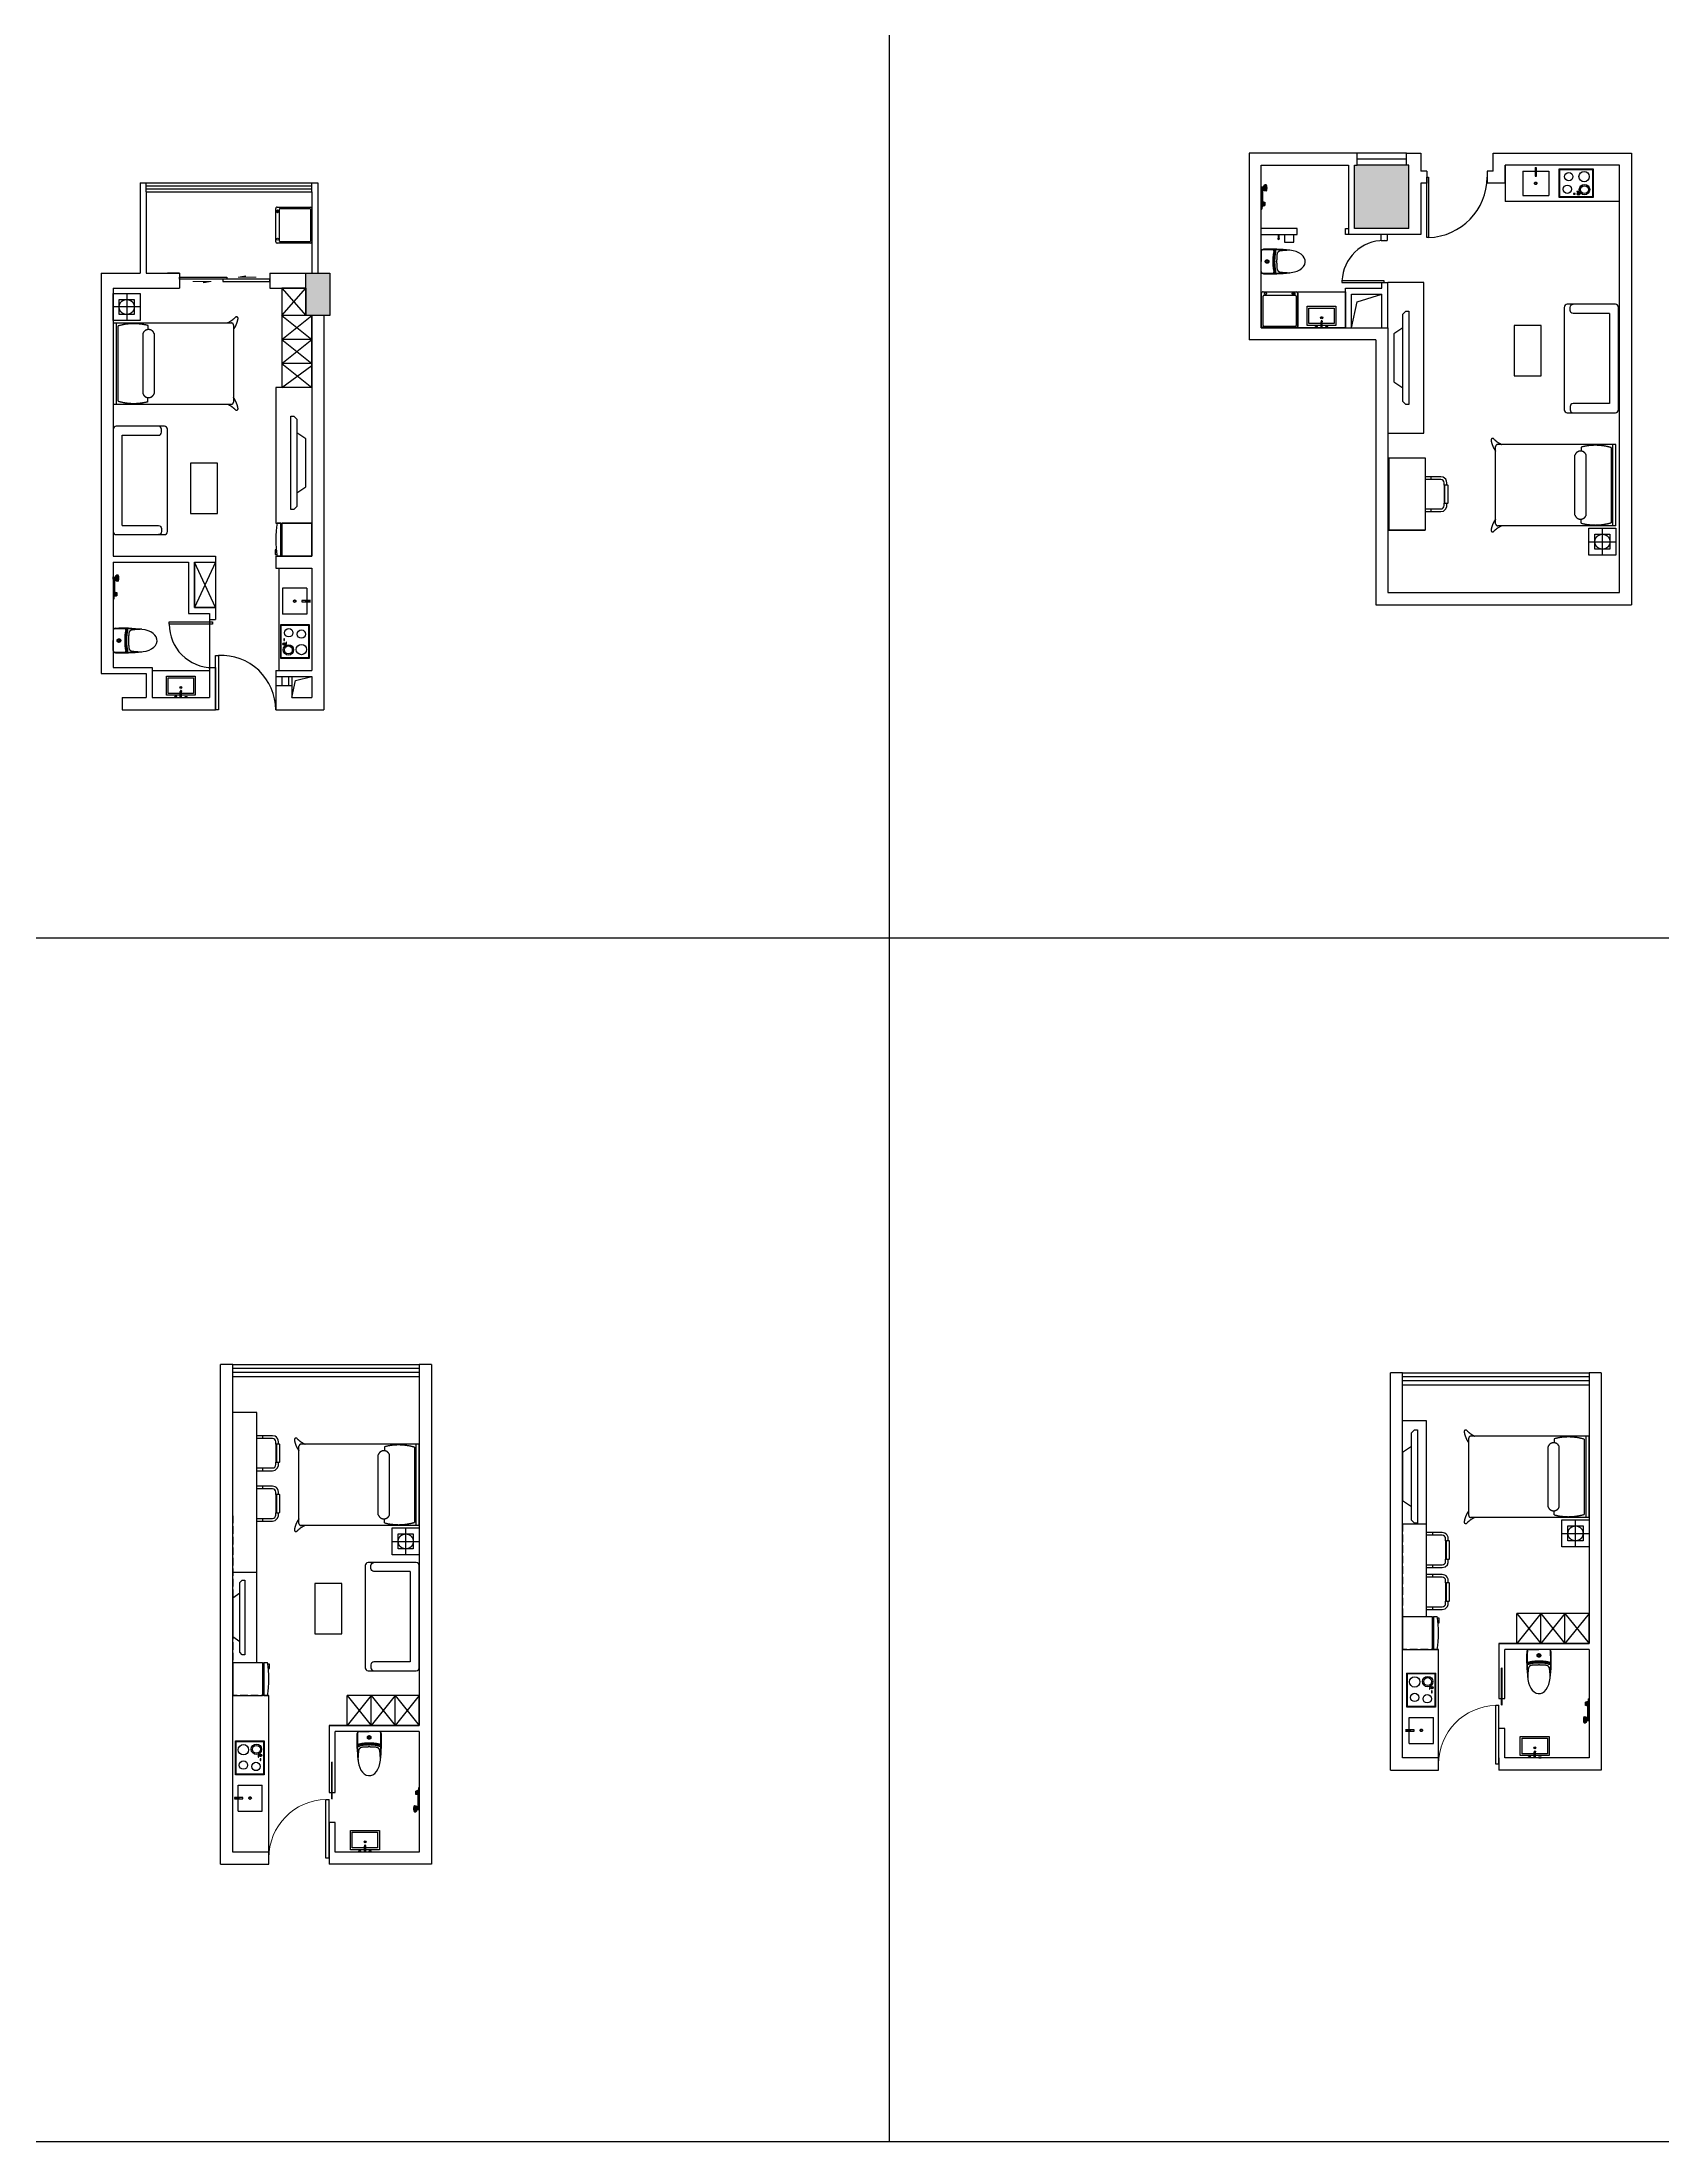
# Model space of a CAD drawing. Extents: x 64524 to 106254978, y -22354 to 20449254.
# Drawn here: x 106100903 to 106127831, y 19827214 to 19862100 of the extents above; entities that cross this region are included whole.
import ezdxf
from ezdxf.enums import TextEntityAlignment as Align

# ---------------------------------------------------------------- set-up
doc = ezdxf.new("R2010")
doc.units = 0
doc.header["$LTSCALE"] = 1000
doc.header["$MEASUREMENT"] = 0
doc.linetypes.add('125横厅$0$125横厅$0$DASH', pattern=[0.35, 0.25, -0.1])
doc.linetypes.add('DASH', pattern=[0.35, 0.25, -0.1])
doc.layers.get('0').update_dxf_attribs({"color": 255, "linetype": 'CONTINUOUS'})
for name, color, linetype in [('125横厅$0$125横厅$0$A-FURN', 251, 'CONTINUOUS'), ('A-DRWD', 115, 'CONTINUOUS'), ('A-WALL', 7, 'CONTINUOUS'), ('B不可动建筑图层', 6, 'CONTINUOUS'), ('DOOR_FIRE_TEXT', 7, 'CONTINUOUS'), ('Fur-toilet', 8, 'CONTINUOUS'), ('J3_POT_3F$0$J-墙体', 4, 'CONTINUOUS'), ('J3_POT_3F$0$WALL', 4, 'CONTINUOUS'), ('J3_POT_3F$0$WINDOW_TEXT', 7, 'CONTINUOUS'), ('J家具', 4, 'CONTINUOUS'), ('K可动模块', 4, 'CONTINUOUS'), ('WALL', 4, 'CONTINUOUS')]:
    doc.layers.add(name, color=color, linetype=linetype)
doc.layers.add('wall 1', color=140, linetype='CONTINUOUS', lineweight=20)
doc.styles.add('J3_POT_3F$0$SIMPLEX', font='SIMPLEX.SHX')
doc.styles.add('ROMANS', font='romans.shx', dxfattribs={"width": 0.5})
doc.styles.get("Standard").update_dxf_attribs({"font": '', "width": 0.75})
doc.styles.get('Standard').set_extended_font_data('FangSong_GB2312')

# ---------------------------------------------------------------- blocks, each defined once
blk = doc.blocks.new('J3_POT_3F$0$$DorLib2D$00000019')
at = {"lineweight": 13}
for p, q in [((0.15, 0.025), (0.232, 0.039)), ((0.35, 0.025), (0.15, 0.025)), ((0.232, 0.039), (0.232, 0.025)), ((-0.35, -0.025), (-0.15, -0.025)), ((-0.15, -0.025), (-0.232, -0.039)), ((-0.232, -0.039), (-0.232, -0.025))]:
    blk.add_line(p, q, dxfattribs=at)
for points in [[(-0.5, 0), (0.019, 0), (0.019, 0.025), (-0.5, 0.025)], [(0.5, -0.025), (-0.024, -0.025), (-0.024, 0), (0.5, 0)]]:
    blk.add_lwpolyline(points, close=True)
for points in [[(0.232, 0.039), (0.232, 0.025), (0.15, 0.025)], [(-0.232, -0.039), (-0.232, -0.025), (-0.15, -0.025)]]:
    blk.add_solid(points, dxfattribs=at)
blk = doc.blocks.new('J3_POT_3F$0$_dblk')
blk.add_lwpolyline([(-0.45, 0), (-0.4, 0), (-0.4, -0.9), (-0.45, -0.9)], close=True)
blk.add_arc((-0.4, 0), 0.9, 270, 0)
at = {"layer": 'J3_POT_3F$0$WINDOW_TEXT', "style": 'J3_POT_3F$0$SIMPLEX', "flags": 9}
blk.add_attdef('A', text='', height=1, dxfattribs=at).set_placement((0, 0), align=Align.MIDDLE)
blk = doc.blocks.new('A$C2FFF6C69')
at = {"layer": 'Fur-toilet'}
blk.add_lwpolyline([(22, 51), (22, 0), (7, 0), (7, 51)], dxfattribs=at)
blk.add_lwpolyline([(115, 125), (265, 125), (265, 0), (115, 0)], close=True, dxfattribs=at)
blk.add_circle((15, 64), 15, dxfattribs=at)
blk = doc.blocks.new('$DorLib2D$00000001')
for p, q in [((0.45, 0.975), (0.5, 0.975)), ((0.45, 0), (0.45, 0.975)), ((0.5, 0), (0.5, 0.975)), ((0.5, 0), (0.45, 0))]:
    blk.add_line(p, q)
at = {"lineweight": 13}
blk.add_arc((0.475, 0), 0.975, 91.4693, 180, dxfattribs=at)
blk = doc.blocks.new('$DorLib2D$00000134')
at = {"color": 0, "linetype": 'Continuous'}
for p, q in [((-0.062, 0.037), (-0.933, 0.037)), ((-0.933, 0.037), (-0.933, -0.037)), ((-0.062, -0.037), (-0.062, 0.037)), ((-0.062, -0.037), (-0.933, -0.037))]:
    blk.add_line(p, q, dxfattribs=at)
blk = doc.blocks.new('沙发')
at = {"layer": 'J家具', "extrusion": (1.12917e-07, -2.4151e-06, 1)}
blk.add_line((106086647, 19877458, 0), (106086647, 19875958, 0), dxfattribs=at)
at = {"layer": 'J家具', "extrusion": (1.12917e-07, -2.4151e-06, 1), "elevation": -36}
blk.add_lwpolyline([(106085947, 19877608, 0.414214), (106085897, 19877558), (106085897, 19875858, 0.414214), (106085947, 19875808), (106086747, 19875808, 0.414214), (106086797, 19875858), (106086797, 19877558, 0.414214), (106086747, 19877608)], format="xyb", close=True, dxfattribs=at)
at = {"layer": 'J家具', "extrusion": (1.12945e-07, 2.4151e-06, 1), "elevation": 60}
blk.add_lwpolyline([(106086647, 19877458), (106086044, 19877458, -0.414214), (106085994, 19877508), (106085994, 19877558, -0.414214), (106086044, 19877608)], format="xyb", dxfattribs=at)
at = {"layer": 'J家具'}
blk.add_lwpolyline([(106085063, 19876421), (106085512, 19876421), (106085512, 19877257), (106085063, 19877257)], close=True, dxfattribs=at)
at = {"layer": 'J家具', "extrusion": (1.12917e-07, -2.4151e-06, 1), "elevation": -36}
blk.add_lwpolyline([(106086647, 19875958), (106086044, 19875958, 0.414214), (106085994, 19875908), (106085994, 19875858, 0.414214), (106086044, 19875808)], format="xyb", dxfattribs=at)
blk = doc.blocks.new('$plan$00000401')
for p, q in [((-276, 0), (276, 0)), ((-300, -576), (-300, -24)), ((-276, -528), (-276, -36)), ((-264, -24), (264, -24)), ((276, -36), (276, -528)), ((300, -24), (300, -576)), ((276, -600), (-276, -600)), ((264, -540), (-264, -540))]:
    blk.add_line(p, q)
at = {"lineweight": 13}
blk.add_line((-218, -582), (-242, -558), dxfattribs=at)
for centre, radius in [((-230, -570), 23.2), ((234, -568), 17.2)]:
    blk.add_circle(centre, radius)
blk.add_circle((-230, -570), 17.2, dxfattribs=at)
for centre, radius, start, end in [((-276, -24), 24, 90, 180), ((276, -24), 24, 0, 90), ((-264, -36), 12, 90, 180), ((264, -36), 12, 0, 90), ((-276, -576), 24, 180, 270), ((-264, -528), 12, 180, 270), ((264, -528), 12, 270, 0), ((276, -576), 24, 270, 0)]:
    blk.add_arc(centre, radius, start, end)
blk = doc.blocks.new('xiyiji2')
blk.add_blockref('$plan$00000401', (300, 0))
blk = doc.blocks.new('bingxiang1')
for p, q in [((550, 0), (0, 0)), ((0, 0), (0, -495)), ((550, 0), (550, -495)), ((550, -495), (0, -495)), ((550, -516), (0, -516)), ((0, -516), (0, -577)), ((27, -495), (27, -516)), ((446, -591), (446, -612)), ((446, -612), (523, -612)), ((523, -495), (523, -516)), ((523, -612), (523, -581)), ((550, -516), (550, -577))]:
    blk.add_line(p, q)
blk.add_arc((275, 1056), 1656, 260.4416, 279.5584)
blk = doc.blocks.new('床')
at = {"layer": 'J家具', "linetype": 'DASH', "ltscale": 150}
for p, q in [((106061900, 19878614), (106061900, 19877709)), ((106063250, 19878614), (106061900, 19878614)), ((106063250, 19878564), (106061900, 19878564)), ((106063250, 19878614), (106063250, 19877930)), ((106063290, 19878164), (106063290, 19878614)), ((106063290, 19878614), (106063740, 19878614)), ((106063740, 19878614), (106063740, 19878164)), ((106063740, 19878164), (106063290, 19878164)), ((106063250, 19877930), (106063250, 19876716)), ((106061900, 19877714), (106061900, 19876716)), ((106061900, 19876716), (106061900, 19876649)), ((106063250, 19876716), (106063250, 19876649)), ((106062010, 19876614), (106061935, 19876614)), ((106063140, 19876614), (106062010, 19876614)), ((106063215, 19876614), (106063140, 19876614))]:
    blk.add_line(p, q, dxfattribs=at)
at = {"layer": 'J家具', "color": 251, "linetype": 'DASH', "ltscale": 150}
for p, q in [((106061950, 19878533), (106063200, 19878533)), ((106063390, 19878264), (106063390, 19878514)), ((106063390, 19878514), (106063640, 19878514)), ((106063515, 19878164), (106063515, 19878614)), ((106063640, 19878514), (106063640, 19878264)), ((106063072, 19878120), (106062078, 19878120)), ((106063740, 19878389), (106063290, 19878389)), ((106063640, 19878264), (106063390, 19878264)), ((106061943, 19878035), (106062010, 19878035)), ((106062169, 19877932), (106062078, 19877932)), ((106063072, 19877932), (106062078, 19877932)), ((106063207, 19878035), (106063140, 19878035))]:
    blk.add_line(p, q, dxfattribs=at)
blk.add_circle((106063515, 19878389), 125, dxfattribs=at)
for centre, radius, start, end in [((106062849, 19878271), 936, 163.7614, 194.6385), ((106062301, 19878271), 936, 345.3615, 16.2386), ((106062108, 19878026), 98.8, 107.9551, 252.0449), ((106063041, 19878026), 98.8, 287.9551, 72.0449)]:
    blk.add_arc(centre, radius, start, end, dxfattribs=at)
at = {"layer": 'J家具', "linetype": 'DASH', "ltscale": 150}
for centre, radius, start, end in [((106061501, 19876896), 437, 314.4254, 335.7104), ((106063649, 19876896), 437, 204.2896, 225.5746), ((106061826, 19876565), 26.4, 134.4254, 280.1236), ((106061751, 19876985), 453, 280.1236, 304.9237), ((106061935, 19876649), 35, 180, 270), ((106061935, 19876649), 35, 180, 270), ((106063399, 19876985), 453, 235.0763, 259.8764), ((106063215, 19876649), 35, 270, 0), ((106063215, 19876649), 35, 270, 0), ((106063324, 19876565), 26.4, 259.8764, 45.5746)]:
    blk.add_arc(centre, radius, start, end, dxfattribs=at)
blk = doc.blocks.new('厨具')
at = {"layer": 'J家具'}
for p, q in [((106067612, 19875019, -1), (106067623, 19875008, 3)), ((106067854, 19874956, 1), (106067854, 19874964, 1)), ((106067868, 19874921, 1), (106067868, 19874929, 1)), ((106067925, 19874956, 1), (106067925, 19874964, 1)), ((106068177, 19875019, -1), (106068166, 19875008, 3)), ((106067623, 19874557, 3), (106067612, 19874546, 0)), ((106068177, 19874546, 0), (106068166, 19874557, 3))]:
    blk.add_line(p, q, dxfattribs=at)
at = {"layer": 'J家具', "elevation": 1}
for points in [[(106067842, 19874956), (106067866, 19874956, 0.414214), (106067869, 19874959), (106067869, 19874961, 0.414214), (106067866, 19874964), (106067842, 19874964, 0.414214), (106067840, 19874961), (106067840, 19874959, 0.414214)], [(106067856, 19874921), (106067880, 19874921, 0.414214), (106067883, 19874924), (106067883, 19874926, 0.414214), (106067880, 19874929), (106067856, 19874929, 0.414214), (106067853, 19874926), (106067853, 19874924, 0.414214)], [(106067913, 19874956), (106067937, 19874956, 0.414214), (106067940, 19874959), (106067940, 19874961, 0.414214), (106067937, 19874964), (106067913, 19874964, 0.414214), (106067910, 19874961), (106067910, 19874959, 0.414214)]]:
    blk.add_lwpolyline(points, format="xyb", close=True, dxfattribs=at)
at = {"layer": 'J家具', "elevation": -1}
for points in [[(106068781, 19874586), (106068781, 19874986), (106068350, 19874986)], [(106068781, 19874586), (106068350, 19874586), (106068350, 19874986)], [(106068576, 19874667), (106068554, 19874667), (106068554, 19874666)], [(106068554, 19874667), (106068554, 19874666)], [(106068554, 19874666), (106068554, 19874525)], [(106068576, 19874667), (106068577, 19874667), (106068577, 19874666)], [(106068577, 19874525), (106068577, 19874666)]]:
    blk.add_lwpolyline(points, dxfattribs=at)
for points in [[(106068586, 19874787), (106068584, 19874779), (106068579, 19874772), (106068575, 19874769), (106068570, 19874766), (106068565, 19874766), (106068561, 19874766), (106068556, 19874768), (106068552, 19874770), (106068549, 19874774), (106068546, 19874779), (106068545, 19874787), (106068546, 19874794), (106068550, 19874801), (106068557, 19874805), (106068565, 19874807), (106068573, 19874805), (106068579, 19874801), (106068584, 19874794)], [(106068582, 19874787), (106068579, 19874778), (106068574, 19874772), (106068565, 19874770), (106068557, 19874772), (106068550, 19874778), (106068548, 19874787), (106068550, 19874794), (106068557, 19874801), (106068565, 19874803), (106068574, 19874801), (106068579, 19874794)], [(106068557, 19874604), (106068557, 19874527), (106068573, 19874527), (106068573, 19874604)]]:
    blk.add_lwpolyline(points, close=True, dxfattribs=at)
at = {"layer": 'J家具'}
for centre, radius in [((106067755, 19874891, 611), 86.2), ((106067755, 19874891, 611), 65.5), ((106067855, 19874961, 1), 20.3), ((106067855, 19874961, 1), 17.5), ((106068040, 19874884, 611), 69.4), ((106067761, 19874675, 611), 86.2), ((106068017, 19874675, 611), 69.4)]:
    blk.add_circle(centre, radius, dxfattribs=at)
for points in [[(106067612, 19875019, -1), (106068177, 19875019, -1), (106068177, 19874546, 0), (106067612, 19874546, 0)], [(106067623, 19875008, 3), (106068166, 19875008, 1), (106068166, 19874557, 1), (106067623, 19874557, 3)]]:
    blk.add_3dface(points, dxfattribs=at)
at = {"layer": 'J家具', "char_height": 9.2, "width": 11.96, "attachment_point": 3, "rotation": 180, "style": 'ROMANS'}
for s, insert in [('-', (106067845, 19874955, 1)), ('+', (106067858, 19874955, 1)), ('+', (106067872, 19874921, 1)), ('-', (106067915, 19874955, 1)), ('+', (106067929, 19874955, 1)), ('-', (106067858, 19874921, 1))]:
    blk.add_mtext(s, dxfattribs=dict(at, insert=insert))
blk = doc.blocks.new('马桶')
at = {"layer": 'J家具'}
for p in [(106068925, 19878064), (106069252, 19878064)]:
    blk.add_line(p, (106069088, 19878064), dxfattribs=at)
at = {"layer": 'J家具', "color": 251, "linetype": 'DASH', "ltscale": 150}
for radius in [29.6, 16.1]:
    blk.add_circle((106069088, 19877968), radius, dxfattribs=at)
at = {"layer": 'J家具'}
for centre, radius, start, end in [((106071460, 19877909), 2577, 177.4001, 187.1336), ((106068925, 19878024), 40, 90, 177.4001), ((106069252, 19878024), 40, 2.5999, 90), ((106066717, 19877909), 2577, 352.8664, 2.5999)]:
    blk.add_arc(centre, radius, start, end, dxfattribs=at)
at = {"layer": 'J家具', "color": 251, "linetype": 'DASH', "ltscale": 150}
for centre, radius, start, end in [((106073205, 19877867), 4312, 177.5288, 183.6994), ((106068912, 19877862), 18.8, 174.0685, 287.6407), ((106068910, 19877871), 18.2, 203.5276, 286.6187), ((106068916, 19877846), 24.1, 198.0596, 297.7967), ((106070002, 19877595), 1100, 171.703, 180.3481), ((106068973, 19877743), 60, 95.3921, 169.5299), ((106069065, 19877270), 602, 87.7467, 104.3815), ((106069065, 19877270), 592, 87.7467, 104.3815), ((106069065, 19877290), 552, 87.5425, 104.3815), ((106069097, 19876431), 1378, 90.3409, 95.3921), ((106069112, 19877270), 602, 75.6185, 92.2533), ((106069112, 19877290), 552, 75.6185, 92.4575), ((106069080, 19876431), 1378, 84.6079, 89.6591), ((106069112, 19877270), 592, 75.6185, 92.2533), ((106069204, 19877743), 60, 10.4701, 84.6079), ((106069260, 19877846), 24.1, 242.2033, 341.9404), ((106069265, 19877862), 18.8, 252.3593, 5.9315), ((106069267, 19877871), 18.2, 253.3813, 336.4724), ((106068175, 19877595), 1100, 359.6519, 8.297), ((106064972, 19877867), 4312, 356.3006, 2.4712)]:
    blk.add_arc(centre, radius, start, end, dxfattribs=at)
at = {"layer": 'J家具'}
blk.add_ellipse((106069088, 19877623), major_axis=(0, 289), ratio=0.648116, start_param=1.570796, end_param=4.592942, dxfattribs=at)
blk = doc.blocks.new('淋浴')
at = {"layer": 'J家具', "linetype": 'DASH', "ltscale": 150, "extrusion": (-1.36181e-08, 7.05684e-19, 1)}
for p, q in [((106067686, 19878614, 0), (106067686, 19878604, 0)), ((106067856, 19878614, 0), (106067686, 19878614, 0)), ((106067856, 19878604, 0), (106067686, 19878604, 0)), ((106067739, 19878612, 0), (106067741, 19878614, 0)), ((106067739, 19878612, 0), (106067739, 19878575, 0)), ((106067741, 19878573, 0), (106067739, 19878575, 0)), ((106067801, 19878614, 0), (106067741, 19878614, 0)), ((106067801, 19878573, 0), (106067741, 19878573, 0)), ((106067744, 19878591, 0), (106067743, 19878590, 0)), ((106067743, 19878590, 0), (106067743, 19878556, 0)), ((106067744, 19878555, 0), (106067743, 19878556, 0)), ((106067797, 19878591, 0), (106067744, 19878591, 0)), ((106067797, 19878555, 0), (106067744, 19878555, 0)), ((106067745, 19878591, 0), (106067745, 19878602, 0)), ((106067755, 19878590, 0), (106067756, 19878591, 0)), ((106067755, 19878590, 0), (106067755, 19878562, 0)), ((106067756, 19878561, 0), (106067755, 19878562, 0)), ((106067785, 19878591, 0), (106067756, 19878591, 0)), ((106067785, 19878561, 0), (106067756, 19878561, 0)), ((106067757, 19878593, 0), (106067757, 19878602, 0)), ((106067784, 19878593, 0), (106067757, 19878593, 0)), ((106067758, 19878591, 0), (106067758, 19878593, 0)), ((106067783, 19878591, 0), (106067783, 19878593, 0)), ((106067784, 19878593, 0), (106067784, 19878602, 0)), ((106067785, 19878591, 0), (106067786, 19878590, 0)), ((106067786, 19878562, 0), (106067785, 19878561, 0)), ((106067786, 19878590, 0), (106067786, 19878562, 0)), ((106067796, 19878591, 0), (106067796, 19878602, 0)), ((106067797, 19878591, 0), (106067798, 19878590, 0)), ((106067798, 19878556, 0), (106067797, 19878555, 0)), ((106067798, 19878590, 0), (106067798, 19878556, 0)), ((106067801, 19878614, 0), (106067803, 19878612, 0)), ((106067803, 19878575, 0), (106067801, 19878573, 0)), ((106067803, 19878612, 0), (106067803, 19878575, 0)), ((106067856, 19878614, 0), (106067856, 19878604, 0))]:
    blk.add_line(p, q, dxfattribs=at)
at = {"layer": 'J家具', "linetype": 'DASH', "ltscale": 150, "extrusion": (-1.36181e-08, 7.05684e-19, 1), "elevation": -1}
for points in [[(106067856, 19878604), (106067792, 19878602), (106067737, 19878602), (106067686, 19878604)], [(106067803, 19878597), (106068022, 19878597)], [(106067803, 19878587), (106068022, 19878587)], [(106067986, 19878534), (106067986, 19878557)], [(106068018, 19878614), (106068019, 19878574)], [(106068018, 19878614), (106068055, 19878614)], [(106068022, 19878597), (106068022, 19878572)], [(106068027, 19878564), (106068025, 19878562)], [(106068046, 19878564), (106068048, 19878562)], [(106068050, 19878597), (106068050, 19878572)], [(106068055, 19878614), (106068054, 19878574)], [(106068086, 19878534), (106068086, 19878557)]]:
    blk.add_lwpolyline(points, dxfattribs=at)
at = {"layer": 'J家具', "linetype": 'DASH', "ltscale": 150, "extrusion": (-1.36181e-08, 7.05684e-19, 1)}
for centre, radius, start, end in [((106068036, 19878574, -1), 17.3, 180, 227.216), ((106068036, 19878574, -1), 15.3, 312.784, 227.216), ((106068036, 19878574, -1), 14.3, 312.784, 227.216), ((106068036, 19878597, -1), 14, 357.7558, 180), ((106068036, 19878574, -1), 17.3, 312.784, 0)]:
    blk.add_arc(centre, radius, start, end, dxfattribs=at)
for centre, start_param, end_param in [((106068036, 19878557, 0), 4.712389, 10.995574), ((106068036, 19878534, 0), 0, 3.141593)]:
    blk.add_ellipse(centre, major_axis=(-50, 0, 0), ratio=0.298895, start_param=start_param, end_param=end_param, dxfattribs=at)
at = {"layer": 'J家具', "linetype": 'DASH', "ltscale": 150, "extrusion": (1.36181e-08, -7.05684e-19, -1)}
blk.add_ellipse((106068036, 19878558, 0), major_axis=(-42.9, 0, 0), ratio=0.257242, start_param=-1.570796, end_param=4.712389, dxfattribs=at)
blk = doc.blocks.new('台盆')
at = {"layer": 'J家具', "extrusion": (-7.05685e-19, -1.36181e-08, 1)}
for p, q in [((106070177, 19877398, 0), (106070187, 19877399, 0)), ((106070177, 19877380, 0), (106070187, 19877379, 0)), ((106070281, 19877399, 0), (106070189, 19877399, 0)), ((106070281, 19877378, 0), (106070189, 19877378, 0)), ((106070284, 19877492, 0), (106070268, 19877492, 0)), ((106070268, 19877457, 0), (106070268, 19877492, 0)), ((106070284, 19877457, 0), (106070268, 19877457, 0)), ((106070281, 19877402, 0), (106070281, 19877375, 0)), ((106070288, 19877402, 0), (106070281, 19877402, 0)), ((106070288, 19877375, 0), (106070281, 19877375, 0)), ((106070284, 19877457, 0), (106070284, 19877492, 0)), ((106070288, 19877488, 0), (106070284, 19877488, 0)), ((106070288, 19877461, 0), (106070284, 19877461, 0)), ((106070285, 19877402, 0), (106070285, 19877375, 0)), ((106070288, 19877402, 0), (106070288, 19877375, 0)), ((106070284, 19877320, 0), (106070268, 19877320, 0)), ((106070268, 19877320, 0), (106070268, 19877286, 0)), ((106070284, 19877286, 0), (106070268, 19877286, 0)), ((106070284, 19877320, 0), (106070284, 19877286, 0)), ((106070288, 19877317, 0), (106070284, 19877317, 0)), ((106070288, 19877289, 0), (106070284, 19877289, 0))]:
    blk.add_line(p, q, dxfattribs=at)
at = {"layer": 'J家具', "extrusion": (-7.05685e-19, -1.36181e-08, 1), "elevation": 0}
for points in [[(106070249, 19877378), (106070249, 19877147), (106069930, 19877147), (106069930, 19877627), (106070249, 19877627), (106070249, 19877399)], [(106070219, 19877378), (106070219, 19877177), (106069960, 19877177), (106069960, 19877597), (106070219, 19877597), (106070219, 19877399)]]:
    blk.add_lwpolyline(points, dxfattribs=at)
at = {"layer": 'J家具', "extrusion": (-7.05685e-19, -1.36181e-08, 1)}
for radius in [16.9, 12.3, 10.3]:
    blk.add_circle((106070120, 19877389, 0), radius, dxfattribs=at)
for centre, radius, start, end in [((106070179, 19877389, 0), 8.91, 97.6621, 262.3376), ((106070189, 19877389, 0), 10.3, 89.9998, 269.9998)]:
    blk.add_arc(centre, radius, start, end, dxfattribs=at)
blk = doc.blocks.new('书桌')
at = {"layer": 'DOOR_FIRE_TEXT', "color": 4, "linetype": 'ByBlock', "extrusion": (-7.05685e-19, -1.36181e-08, 1)}
for p, q in [((106061811, 19875367, 0), (106061802, 19875325, 0)), ((106061802, 19875325, 0), (106061802, 19875064)), ((106061825, 19875390, 0), (106061811, 19875367, 0)), ((106061845, 19875409, 0), (106061825, 19875390, 0)), ((106061876, 19875422, 0), (106061845, 19875409, 0)), ((106061902, 19875425, 0), (106061876, 19875422, 0)), ((106061940, 19875425, 0), (106061902, 19875425, 0)), ((106061943, 19875444, 0), (106061940, 19875437, 0)), ((106061940, 19875437, 0), (106061940, 19875425, 0)), ((106061950, 19875447, 0), (106061943, 19875444, 0)), ((106062234, 19875447, 0), (106061950, 19875447, 0)), ((106062241, 19875444, 0), (106062234, 19875447, 0)), ((106062244, 19875437, 0), (106062241, 19875444, 0)), ((106062244, 19875426, 0), (106062244, 19875437, 0)), ((106062297, 19875426, 0), (106062244, 19875426, 0)), ((106062335, 19875412, 0), (106062297, 19875426, 0)), ((106062372, 19875371, 0), (106062335, 19875412, 0)), ((106062382, 19875325, 0), (106062372, 19875371, 0)), ((106062382, 19875064), (106062382, 19875325, 0))]:
    blk.add_line(p, q, dxfattribs=at)
at = {"layer": 'J家具', "linetype": 'DASH', "ltscale": 150}
for p, q in [((106061488, 19875064), (106062688, 19875064)), ((106061488, 19874464), (106061488, 19875064)), ((106062688, 19874464), (106062688, 19875064)), ((106062688, 19875064), (106062688, 19874464)), ((106061488, 19874464), (106062688, 19874464))]:
    blk.add_line(p, q, dxfattribs=at)
at = {"layer": 'K可动模块', "extrusion": (-7.05685e-19, -1.36181e-08, 1)}
blk.add_line((106061940, 19875380, 0), (106062244, 19875380, 0), dxfattribs=at)
at = {"layer": 'K可动模块', "extrusion": (-7.05685e-19, -1.36181e-08, 1), "elevation": 0}
for points in [[(106061940, 19875380), (106061902, 19875380, 0.414214), (106061847, 19875325), (106061847, 19875064)], [(106062337, 19875064), (106062337, 19875325, 0.414214), (106062282, 19875380), (106062244, 19875380)]]:
    blk.add_lwpolyline(points, format="xyb", dxfattribs=at)
blk.add_lwpolyline([(106061950, 19875390), (106062234, 19875390, 0.414214), (106062244, 19875400), (106062244, 19875437, 0.414214), (106062234, 19875447), (106061950, 19875447, 0.414214), (106061940, 19875437), (106061940, 19875400, 0.414214)], format="xyb", close=True, dxfattribs=at)
for points in [[(106061802, 19875162), (106061847, 19875162)], [(106062337, 19875162), (106062382, 19875162)]]:
    blk.add_lwpolyline(points, dxfattribs=at)
at = {"layer": 'J家具', "linetype": 'DASH', "ltscale": 150, "oblique": -180, "text_generation_flag": 4, "width": 0.746669, "flags": 9}
blk.add_attdef('YSIZE', (106062688, 19874767), '', height=0.171, dxfattribs=at)
blk = doc.blocks.new('电视')
at = {"layer": 'J家具', "linetype": 'DASH', "ltscale": 150}
for p, q in [((106066638, 19850892, 0), (106064138, 19850892, 0)), ((106064138, 19850892, 0), (106064138, 19850292, 0)), ((106066638, 19850292, 0), (106066638, 19850892, 0)), ((106064613, 19850642, 0), (106066163, 19850642, 0)), ((106064613, 19850592, 0), (106064613, 19850642, 0)), ((106064663, 19850542, 0), (106064613, 19850592, 0)), ((106066113, 19850542, 0), (106064663, 19850542, 0)), ((106065888, 19850542, 0), (106064888, 19850542, 0)), ((106064888, 19850542, 0), (106064988, 19850392, 0)), ((106065788, 19850392, 0), (106065888, 19850542, 0)), ((106066163, 19850592, 0), (106066113, 19850542, 0)), ((106066163, 19850642, 0), (106066163, 19850592, 0)), ((106064988, 19850392, 0), (106065788, 19850392, 0))]:
    blk.add_line(p, q, dxfattribs=at)
blk = doc.blocks.new('椅子')
at = {"layer": 'DOOR_FIRE_TEXT', "color": 4, "linetype": 'ByBlock', "extrusion": (7.05687e-19, 1.36181e-08, 1)}
for p, q in [((106083564, 19878808), (106083564, 19878546, 0)), ((106084144, 19878546, 0), (106084144, 19878808)), ((106083564, 19878546, 0), (106083574, 19878501, 0)), ((106083574, 19878501, 0), (106083611, 19878460, 0)), ((106083611, 19878460, 0), (106083649, 19878446, 0)), ((106083649, 19878446, 0), (106083703, 19878446, 0)), ((106083703, 19878446, 0), (106083703, 19878435, 0)), ((106083703, 19878435, 0), (106083706, 19878427, 0)), ((106083706, 19878427, 0), (106083713, 19878425, 0)), ((106083713, 19878425, 0), (106083996, 19878425, 0)), ((106083996, 19878425, 0), (106084003, 19878427, 0)), ((106084003, 19878427, 0), (106084006, 19878435, 0)), ((106084006, 19878435, 0), (106084006, 19878446, 0)), ((106084006, 19878446, 0), (106084044, 19878446, 0)), ((106084044, 19878446, 0), (106084070, 19878449, 0)), ((106084070, 19878449, 0), (106084101, 19878463, 0)), ((106084101, 19878463, 0), (106084121, 19878482, 0)), ((106084121, 19878482, 0), (106084135, 19878504, 0)), ((106084135, 19878504, 0), (106084144, 19878546, 0))]:
    blk.add_line(p, q, dxfattribs=at)
at = {"layer": 'K可动模块', "extrusion": (7.05687e-19, 1.36181e-08, 1)}
blk.add_line((106084006, 19878491, 0), (106083703, 19878491, 0), dxfattribs=at)
at = {"layer": 'K可动模块', "extrusion": (7.05687e-19, 1.36181e-08, 1), "elevation": 0}
for points in [[(106083609, 19878808), (106083609, 19878546, 0.414214), (106083664, 19878491), (106083703, 19878491)], [(106084006, 19878491), (106084044, 19878491, 0.414214), (106084099, 19878546), (106084099, 19878808)]]:
    blk.add_lwpolyline(points, format="xyb", dxfattribs=at)
for points in [[(106083609, 19878710), (106083564, 19878710)], [(106084144, 19878710), (106084099, 19878710)]]:
    blk.add_lwpolyline(points, dxfattribs=at)
blk.add_lwpolyline([(106083996, 19878481), (106083713, 19878481, 0.414214), (106083703, 19878471), (106083703, 19878435, 0.414214), (106083713, 19878425), (106083996, 19878425, 0.414214), (106084006, 19878435), (106084006, 19878471, 0.414214)], format="xyb", close=True, dxfattribs=at)

msp = doc.modelspace()

# ---------------------------------------------------------------- linework, layer by layer
at = {"linetype": 'Continuous'}
for p, q in [((106114978, 19887214), (106114978, 19827214)), ((106254978, 19847214), (106054978, 19847214)), ((106254978, 19827214), (106054978, 19827214))]:
    msp.add_line(p, q, dxfattribs=at)
at = {"layer": '125横厅$0$125横厅$0$A-FURN', "color": 251, "linetype": '125横厅$0$125横厅$0$DASH', "ltscale": 0.5}
for p, q in [((106104071, 19837617), (106104071, 19834631)), ((106123853, 19837479), (106123503, 19837479)), ((106123503, 19837479), (106123503, 19835393)), ((106124103, 19835393), (106123503, 19835393)), ((106123503, 19835393), (106123853, 19835393)), ((106104671, 19834631), (106104071, 19834631)), ((106104071, 19834631), (106104671, 19834631)), ((106104071, 19834631), (106104421, 19834631))]:
    msp.add_line(p, q, dxfattribs=at)
at = {"layer": 'A-DRWD'}
for p, q in [((106104071, 19839931), (106104071, 19840131)), ((106107171, 19840131), (106107171, 19839931)), ((106123503, 19839793), (106123503, 19839993)), ((106126603, 19839993), (106126603, 19839793))]:
    msp.add_line(p, q, dxfattribs=at)
at = {"layer": 'A-WALL'}
for p, q in [((106125103, 19835493), (106126603, 19835493, 0)), ((106105671, 19834131), (106107171, 19834131, 0))]:
    msp.add_line(p, q, dxfattribs=at)
at = {"layer": 'B不可动建筑图层', "color": 6}
for p, q in [((106120958, 19860252), (106120958, 19857152)), ((106122748, 19860252), (106120958, 19860252)), ((106121158, 19857352), (106121158, 19860052)), ((106121158, 19860052), (106122608, 19860052)), ((106122608, 19860052), (106122608, 19858902)), ((106122708, 19860052), (106122748, 19860052)), ((106122708, 19859002), (106122708, 19860052)), ((106123568, 19860252), (106122748, 19860252)), ((106122748, 19860052), (106122748, 19860252)), ((106123568, 19860152), (106122748, 19860152)), ((106123568, 19860052), (106122748, 19860052)), ((106123568, 19860052), (106123568, 19860252)), ((106123568, 19860252), (106123808, 19860252)), ((106123608, 19860052), (106123568, 19860052)), ((106123608, 19859002), (106123608, 19860052)), ((106123808, 19860252), (106123808, 19859952)), ((106123908, 19859952), (106123808, 19859952)), ((106123908, 19859952), (106123908, 19859752)), ((106125008, 19859952), (106124908, 19859952)), ((106124908, 19859952), (106124908, 19859752)), ((106125008, 19859952), (106125008, 19860252)), ((106125008, 19860252), (106127308, 19860252)), ((106127108, 19860052), (106125208, 19860052)), ((106125208, 19859752), (106125208, 19860052)), ((106127108, 19857250), (106127108, 19860052)), ((106127308, 19860252), (106127308, 19852752)), ((106102536, 19859758), (106105486, 19859758)), ((106102536, 19859758), (106102536, 19858258)), ((106102636, 19859608), (106102636, 19859758)), ((106102636, 19859708), (106105386, 19859708)), ((106102636, 19859658), (106105386, 19859658)), ((106102636, 19859608), (106105386, 19859608)), ((106102636, 19859608), (106102636, 19858258)), ((106105386, 19859608), (106105386, 19859758)), ((106105386, 19859608), (106105386, 19858258)), ((106105486, 19859758), (106105486, 19858258)), ((106123908, 19859752), (106123808, 19859752)), ((106123808, 19859752), (106123808, 19858902)), ((106125208, 19859752), (106124908, 19859752)), ((106121753, 19859002), (106121158, 19859002)), ((106121158, 19858902), (106121753, 19858902)), ((106121753, 19858902), (106121753, 19859002)), ((106122558, 19858902), (106122558, 19859002)), ((106122558, 19859002), (106122608, 19859002)), ((106122608, 19858902), (106122558, 19858902)), ((106123808, 19858902), (106122608, 19858902)), ((106123608, 19859002), (106122708, 19859002)), ((106123148, 19858802), (106123148, 19858902)), ((106123248, 19858902), (106123248, 19858802)), ((106101886, 19858258), (106102536, 19858258)), ((106101886, 19858258), (106101886, 19851608)), ((106102636, 19858258), (106103186, 19858258)), ((106103186, 19858258), (106102986, 19858258)), ((106103186, 19858258), (106103186, 19858008)), ((106104686, 19858258), (106104686, 19858008)), ((106104686, 19858258), (106105386, 19858258)), ((106102086, 19858008), (106103186, 19858008)), ((106102086, 19858008), (106102086, 19853558)), ((106104686, 19858008), (106105286, 19858008)), ((106122558, 19857352), (106122558, 19858010)), ((106122558, 19858010), (106123158, 19858010)), ((106122658, 19857352), (106122658, 19857910)), ((106122658, 19857910), (106123158, 19857910)), ((106123158, 19858010), (106123158, 19858102)), ((106123158, 19857352), (106123158, 19857910)), ((106123258, 19857352), (106123258, 19858102)), ((106105386, 19857558), (106105386, 19853558)), ((106105586, 19857558), (106105586, 19851008)), ((106123058, 19857152), (106120958, 19857152)), ((106121158, 19857352), (106123258, 19857352)), ((106123058, 19857152), (106123058, 19852752)), ((106123258, 19857352), (106123258, 19852952)), ((106127108, 19852952), (106127108, 19857250)), ((106102086, 19853558), (106103786, 19853558)), ((106102086, 19853458), (106102086, 19851708)), ((106102086, 19853458), (106103336, 19853458)), ((106103336, 19853458), (106103336, 19852608)), ((106103436, 19853458), (106103786, 19853458)), ((106103436, 19853458), (106103436, 19852708)), ((106103786, 19853558), (106103786, 19853458)), ((106104786, 19853558), (106105386, 19853558)), ((106104786, 19853558), (106104786, 19853358)), ((106104786, 19853358), (106105386, 19853358)), ((106123258, 19852952), (106127108, 19852952)), ((106103336, 19852608), (106103686, 19852608)), ((106103436, 19852708), (106103786, 19852708)), ((106103686, 19852608), (106103686, 19852508)), ((106103786, 19852708), (106103786, 19852508)), ((106123058, 19852752), (106127308, 19852752)), ((106103686, 19852508), (106103686, 19851708)), ((106103686, 19852508), (106103786, 19852508)), ((106101886, 19851608), (106102636, 19851608)), ((106102086, 19851708), (106102736, 19851708)), ((106102636, 19851608), (106102636, 19851208)), ((106102736, 19851708), (106102736, 19851208)), ((106103686, 19851708), (106103686, 19851208)), ((106103686, 19851708), (106103786, 19851708)), ((106103786, 19851708), (106103786, 19851008)), ((106104786, 19851658), (106104786, 19851008)), ((106104786, 19851658), (106105386, 19851658)), ((106104786, 19851558), (106105386, 19851558)), ((106104886, 19851558), (106104886, 19851408)), ((106104996, 19851558), (106104996, 19851408)), ((106105056, 19851558), (106105056, 19851208)), ((106105386, 19851558), (106105386, 19851208)), ((106102236, 19851208), (106102636, 19851208)), ((106102236, 19851208), (106102236, 19851008)), ((106102736, 19851208), (106103686, 19851208)), ((106104786, 19851408), (106105056, 19851408)), ((106105056, 19851208), (106105386, 19851208)), ((106102236, 19851008), (106103786, 19851008)), ((106104786, 19851008), (106105586, 19851008)), ((106104071, 19840131), (106103871, 19840131)), ((106103871, 19831831), (106103871, 19840131)), ((106104071, 19832031), (106104071, 19840131)), ((106104071, 19840131), (106107171, 19840131)), ((106107171, 19840064), (106104071, 19840064)), ((106107371, 19840131), (106107171, 19840131)), ((106107171, 19840131), (106107171, 19834131)), ((106107371, 19840131), (106107371, 19834131)), ((106107171, 19839997), (106104071, 19839997)), ((106104071, 19839931), (106107171, 19839931)), ((106123503, 19839993), (106123303, 19839993)), ((106123303, 19833393), (106123303, 19839993)), ((106123503, 19833593), (106123503, 19839993)), ((106123503, 19839993), (106126603, 19839993)), ((106126603, 19839926), (106123503, 19839926)), ((106126603, 19839860), (106123503, 19839860)), ((106123503, 19839793), (106126603, 19839793)), ((106126803, 19839993), (106126603, 19839993)), ((106126603, 19839993), (106126603, 19835493)), ((106126803, 19839993), (106126803, 19835493)), ((106126603, 19835493), (106125103, 19835493)), ((106125103, 19835493), (106125103, 19834581)), ((106126603, 19835393), (106125203, 19835393)), ((106125203, 19834581), (106125203, 19835393)), ((106126603, 19835393), (106126603, 19833593)), ((106126803, 19835493), (106126803, 19833393)), ((106125103, 19834581), (106125203, 19834581)), ((106107171, 19834131), (106105671, 19834131)), ((106105671, 19834131), (106105671, 19833019)), ((106107371, 19834131), (106107371, 19831831)), ((106107171, 19834031), (106105771, 19834031)), ((106105771, 19833019), (106105771, 19834031)), ((106107171, 19834031), (106107171, 19832031)), ((106125203, 19834081), (106125103, 19834081)), ((106125203, 19833593), (106125203, 19834081)), ((106124103, 19833593), (106123503, 19833593)), ((106124103, 19833393), (106124103, 19833593)), ((106125103, 19833593), (106125103, 19833393)), ((106126603, 19833593), (106125203, 19833593)), ((106123303, 19833393), (106124103, 19833393)), ((106126803, 19833393), (106125103, 19833393)), ((106105671, 19833019), (106105771, 19833019)), ((106105771, 19832519), (106105671, 19832519)), ((106105671, 19832519), (106105671, 19832031)), ((106105771, 19832031), (106105771, 19832519)), ((106104671, 19832031), (106104071, 19832031)), ((106104671, 19831831), (106104671, 19832031)), ((106105671, 19832031), (106105671, 19831831)), ((106107171, 19832031), (106105771, 19832031)), ((106103871, 19831831), (106104671, 19831831)), ((106107371, 19831831), (106105671, 19831831))]:
    msp.add_line(p, q, dxfattribs=at)
for points in [[(106123908, 19859852), (106123938, 19859852), (106123938, 19858852), (106123908, 19858852)], [(106105286, 19858258), (106105686, 19858258), (106105686, 19857558), (106105286, 19857558)], [(106123198, 19858102), (106123198, 19858132), (106122498, 19858132), (106122498, 19858102)], [(106103786, 19851008), (106103786, 19851908), (106103836, 19851908), (106103836, 19851008)]]:
    msp.add_lwpolyline(points, close=True, dxfattribs=at)
for points in [[(106123148, 19858802), (106123248, 19858802)], [(106123158, 19858102), (106123258, 19858102)]]:
    msp.add_lwpolyline(points, dxfattribs=at)
for centre, radius, start, end in [((106123908, 19859852), 1000, 271.7191, 0), ((106123198, 19858102), 700, 90, 177.5437), ((106103883, 19851007), 902, 0.057, 93.0393)]:
    msp.add_arc(centre, radius, start, end, dxfattribs=at)
for points in [[(106122708, 19859002), (106123608, 19859002), (106122708, 19860052), (106123608, 19860052)], [(106105286, 19857558), (106105686, 19857558), (106105286, 19858258), (106105686, 19858258)]]:
    msp.add_solid(points, dxfattribs=at)
at = {"layer": 'J3_POT_3F$0$J-墙体'}
for p, q in [((106105386, 19853358), (106105386, 19851658)), ((106103686, 19852508), (106103786, 19852508)), ((106103686, 19851708), (106103786, 19851708)), ((106102236, 19851208), (106102236, 19851008))]:
    msp.add_line(p, q, dxfattribs=at)
at = {"layer": 'J3_POT_3F$0$WALL'}
msp.add_line((106104686, 19858258), (106104686, 19858008), dxfattribs=at)
at = {"layer": 'J家具'}
for p, q in [((106125208, 19860052), (106125208, 19859452)), ((106127108, 19859452), (106125208, 19859452)), ((106105286, 19858008), (106104886, 19858008)), ((106105386, 19857558, 0), (106104886, 19857558, 0)), ((106105386, 19857158, 0), (106104886, 19857158, 0)), ((106105386, 19856758, 0), (106104886, 19856758, 0)), ((106104786, 19856358), (106104786, 19854108)), ((106105386, 19856358), (106104886, 19856358)), ((106105136, 19855608), (106105136, 19854608)), ((106102736, 19851658), (106103686, 19851658)), ((106104471, 19835181), (106104471, 19839331)), ((106123903, 19839193), (106123503, 19839193)), ((106123903, 19835943), (106123903, 19839193)), ((106123903, 19837479), (106123503, 19837479)), ((106104471, 19836677), (106104071, 19836677)), ((106126603, 19835993), (106125403, 19835993, 0)), ((106125403, 19835493, 0), (106125403, 19835993, 0)), ((106125803, 19835493, 0), (106125803, 19835993, 0)), ((106125803, 19835493, 0), (106125803, 19835993, 0)), ((106126203, 19835493, 0), (106126203, 19835993, 0)), ((106126603, 19835493), (106126603, 19835993)), ((106123503, 19835393), (106124103, 19835393)), ((106124103, 19833593), (106124103, 19835393)), ((106104671, 19832031), (106104671, 19834631)), ((106107171, 19834631, 0), (106105971, 19834631, 0)), ((106105971, 19834131, 0), (106105971, 19834631, 0)), ((106106371, 19834131, 0), (106106371, 19834631, 0)), ((106106371, 19834131, 0), (106106371, 19834631, 0)), ((106106771, 19834131, 0), (106106771, 19834631, 0)), ((106107171, 19834131, 0), (106107171, 19834631, 0))]:
    msp.add_line(p, q, dxfattribs=at)
at = {"layer": 'J家具', "color": 251, "ltscale": 150}
for p, q in [((106104886, 19858008), (106105286, 19857558)), ((106104886, 19857558, 0), (106105286, 19858008)), ((106104886, 19857558, 0), (106105386, 19857158, 0)), ((106104886, 19857158, 0), (106105386, 19857558, 0)), ((106104886, 19857158, 0), (106105386, 19856758, 0)), ((106104886, 19856758, 0), (106105386, 19857158, 0)), ((106104886, 19856758, 0), (106105386, 19856358)), ((106104886, 19856358, 0), (106105386, 19856728)), ((106103786, 19852708), (106103436, 19853458)), ((106103786, 19853458), (106103436, 19852708)), ((106125803, 19835993, 0), (106125403, 19835493, 0)), ((106125403, 19835993, 0), (106125803, 19835493, 0)), ((106126203, 19835993, 0), (106125803, 19835493, 0)), ((106125803, 19835993, 0), (106126203, 19835493, 0)), ((106126603, 19835993, 0), (106126203, 19835493, 0)), ((106126203, 19835993, 0), (106126603, 19835493, 0)), ((106106371, 19834631, 0), (106105971, 19834131, 0)), ((106105971, 19834631, 0), (106106371, 19834131, 0)), ((106106771, 19834631, 0), (106106371, 19834131, 0)), ((106106371, 19834631, 0), (106106771, 19834131, 0)), ((106107171, 19834631, 0), (106106771, 19834131, 0)), ((106106771, 19834631, 0), (106107171, 19834131, 0))]:
    msp.add_line(p, q, dxfattribs=at)
at = {"layer": 'J家具', "linetype": 'Continuous'}
for p, q in [((106104886, 19858008), (106104886, 19856358)), ((106105286, 19858008), (106105286, 19857558)), ((106105386, 19856358), (106105386, 19857558, 0)), ((106104836, 19853358), (106104836, 19851658)), ((106104471, 19839331), (106104071, 19839331)), ((106125403, 19835493, 0), (106125803, 19835493, 0)), ((106125803, 19835493, 0), (106126603, 19835493)), ((106105971, 19834131, 0), (106106371, 19834131, 0)), ((106106371, 19834131, 0), (106107171, 19834131, 0))]:
    msp.add_line(p, q, dxfattribs=at)
at = {"layer": 'J家具', "linetype": 'DASH', "ltscale": 150}
for p, q in [((106105386, 19856358), (106104786, 19856358)), ((106105036, 19854333), (106105036, 19855883)), ((106105036, 19855883), (106105086, 19855883)), ((106105086, 19855883), (106105136, 19855833)), ((106105136, 19855833), (106105136, 19854383)), ((106105286, 19855508), (106105136, 19855608)), ((106105286, 19854708), (106105286, 19855508)), ((106105136, 19854608), (106105286, 19854708)), ((106105136, 19854383), (106105086, 19854333)), ((106104786, 19854108), (106105386, 19854108)), ((106105086, 19854333), (106105036, 19854333)), ((106123653, 19838995), (106123703, 19839045)), ((106123703, 19839045), (106123753, 19839045)), ((106123753, 19839045), (106123753, 19837495)), ((106123653, 19838770), (106123503, 19838670)), ((106123503, 19838670), (106123503, 19837870)), ((106123653, 19837545), (106123653, 19838995)), ((106123653, 19837770), (106123653, 19838770)), ((106123503, 19837870), (106123653, 19837770)), ((106123703, 19837495), (106123653, 19837545)), ((106123753, 19837495), (106123703, 19837495)), ((106104191, 19836329), (106104071, 19836249)), ((106104071, 19836249), (106104071, 19835609)), ((106104191, 19836509), (106104231, 19836549)), ((106104191, 19835349), (106104191, 19836509)), ((106104191, 19835529), (106104191, 19836329)), ((106104231, 19836549), (106104271, 19836549)), ((106104271, 19836549), (106104271, 19835309)), ((106104071, 19835609), (106104191, 19835529)), ((106104231, 19835309), (106104191, 19835349)), ((106104271, 19835309), (106104231, 19835309))]:
    msp.add_line(p, q, dxfattribs=at)
at = {"layer": 'J家具', "linetype": 'Continuous'}
msp.add_lwpolyline([(106121763, 19857950), (106122558, 19857950), (106122558, 19857352), (106121763, 19857352)], close=True, dxfattribs=at)
at = {"layer": 'J家具', "color": 251, "ltscale": 150}
for points in [[(106122658, 19857352), (106122751, 19857785), (106123158, 19857910)], [(106105056, 19851208), (106105114, 19851492), (106105386, 19851558)]]:
    msp.add_lwpolyline(points, dxfattribs=at)
at = {"layer": 'J家具'}
msp.add_lwpolyline([(106103436, 19853458), (106103786, 19853458), (106103786, 19852708), (106103436, 19852708)], close=True, dxfattribs=at)
at = {"layer": 'WALL'}
msp.add_line((106123608, 19860052), (106123568, 19860052), dxfattribs=at)
at = {"layer": 'wall 1', "color": 7}
msp.add_line((106123148, 19858890), (106123148, 19858902), dxfattribs=at)

# ---------------------------------------------------------------- block references
at = {"linetype": 'Continuous', "rotation": 90}
msp.add_blockref('淋浴', (125980699, -86214842), dxfattribs=at)
at = {"layer": 'B不可动建筑图层', "color": 6}
for name, p, xscale, yscale, zscale, rotation in [('J3_POT_3F$0$$DorLib2D$00000019', (106103936, 19858158), 1500, 1500, 1500, 180), ('J3_POT_3F$0$_dblk', (106103736, 19852108), 800, 800, 800, 270), ('$DorLib2D$00000134', (106125153, 19834431), 700, 100, 100, 269.9999999990545), ('$DorLib2D$00000001', (106124603, 19833493), -1000, -1000, 200, 180), ('$DorLib2D$00000134', (106105721, 19832869), 700, 100, 100, 269.9999999990545), ('$DorLib2D$00000001', (106105171, 19831931), -1000, -1000, 200, 180)]:
    msp.add_blockref(name, p, dxfattribs=dict(at, xscale=xscale, yscale=yscale, zscale=zscale, rotation=rotation))
at = {"layer": 'Fur-toilet', "linetype": 'Continuous', "extrusion": (0, 0, -1), "zscale": -1, "rotation": 180}
msp.add_blockref('A$C2FFF6C69', (-106121431, 19858897), dxfattribs=at)
at = {"layer": 'J家具'}
for name, p, rotation in [('厨具', (212194282, 39734538), 180), ('淋浴', (125999772, -86208361), 90), ('xiyiji2', (106105386, 19859357), 270), ('马桶', (125999222, -86210635), 90), ('床', (125980699, -86205817), 89.99999999999999), ('xiyiji2', (106121763, 19857352), 180), ('电视', (86272966, 125922240, 0), 270), ('台盆', (86244772, 125927640), 270), ('沙发', (212188883, 39731524), 180), ('床', (86248436, 125917313), 270), ('书桌', (86248814, 125916680), 270), ('bingxiang1', (106105386, 19854108), 270), ('厨具', (125979887, -86215754), 90), ('马桶', (125980149, -86216932), 90), ('台盆', (86225822, 125921497), 270), ('床', (86247989, 125900839), 270), ('椅子', (125983278, -86245198), 90), ('床', (86228557, 125900706), 270), ('椅子', (125983278, -86246035), 90), ('椅子', (126002711, -86246807), 90), ('椅子', (126002711, -86247504), 90), ('bingxiang1', (106123503, 19835393), 89.99999999999999), ('bingxiang1', (106104071, 19834631), 89.99999999999999), ('厨具', (86249031, 125902617, 1), 270), ('淋浴', (86247989, 125902264), 270), ('厨具', (86229574, 125901492, 1), 270), ('台盆', (86248313, 125903881), 270), ('淋浴', (86228557, 125900787, 0), 270), ('台盆', (86228881, 125902319), 270)]:
    msp.add_blockref(name, p, dxfattribs=dict(at, rotation=rotation))
for name, p in [('沙发', (40294, -19866)), ('沙发', (20374, -40767)), ('马桶', (56682, -42671)), ('马桶', (37250, -44033))]:
    msp.add_blockref(name, p, dxfattribs=at)

doc.saveas('drawing.dxf')
